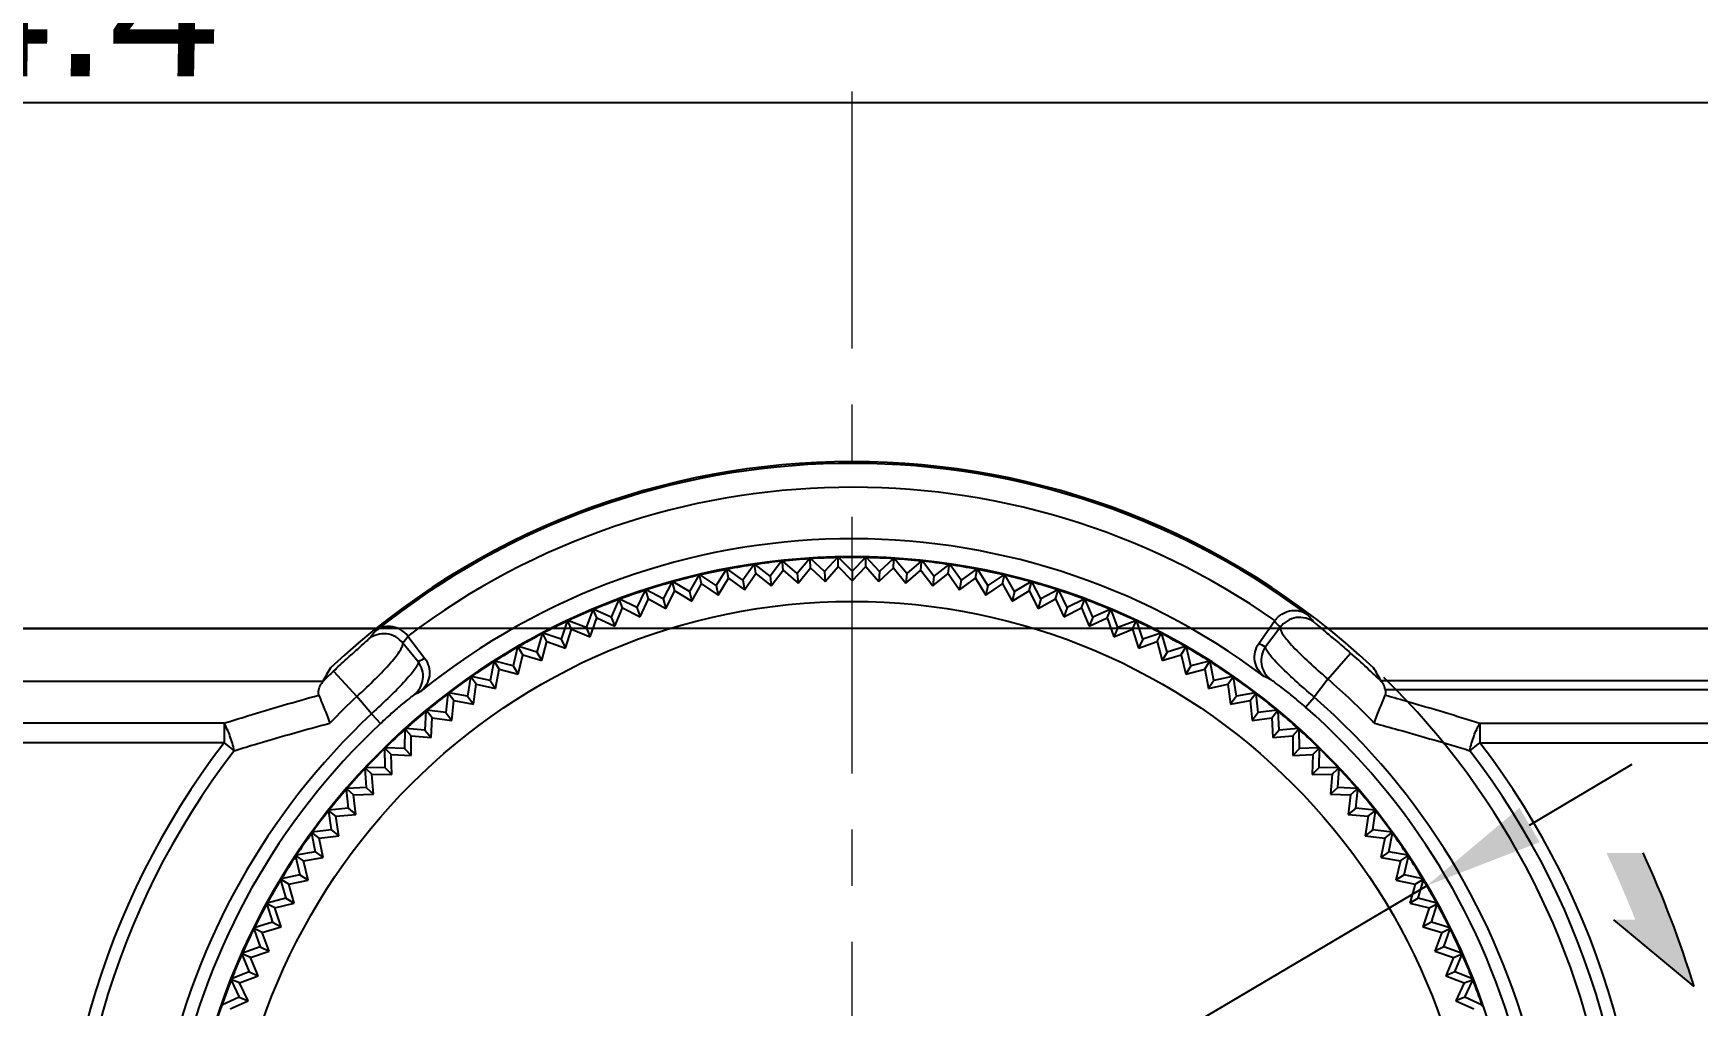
# Model space of a CAD drawing. Header units: millimetres. Extents: x 509 to 2449, y -194 to 649.
# Drawn here: x 2146.5 to 2181.37, y 607.21 to 627.56 of the extents above; entities that cross this region are included whole.
import ezdxf

# ---------------------------------------------------------------- set-up
doc = ezdxf.new("R2010")
doc.units = ezdxf.units.MM
doc.header["$PDMODE"] = 3
doc.header["$PDSIZE"] = 0.7
doc.linetypes.add('CENTER', pattern=[17.8, 10.75, -2.35, 2.35, -2.35])
doc.layers.get('0').update_dxf_attribs({"linetype": 'CONTINUOUS'})
doc.layers.get('Defpoints').update_dxf_attribs({"linetype": 'CONTINUOUS'})
doc.layers.add('3', color=112, linetype='CENTER', lineweight=15)
doc.layers.add('Dim', color=1, linetype='CONTINUOUS')
doc.layers.add('SU', color=7, linetype='CONTINUOUS')
doc.styles.add('OMI-1', font='arial.ttf', dxfattribs={"oblique": 1, "height": 3})
doc.dimstyles.new('1', dxfattribs={"dimtxt": 5, "dimasz": 2.5, "dimexe": 0.8, "dimexo": 0.3, "dimgap": 0.5, "dimtad": 1, "dimtoh": 1, "dimdec": 1, "dimzin": 0, "dimdsep": 46, "dimtxsty": 'OMI-1', "dimcen": 0, "dimclrd": 256, "dimclre": 256, "dimclrt": 256, "dimadec": 0, "dimazin": 0, "dimtfac": 0.8, "dimtdec": 1, "dimtix": 1, "dimtmove": 0, "dimatfit": 3, "dimfxl": 1, "dimtolj": 1, "dimtzin": 0, "dimarcsym": 0})

# ---------------------------------------------------------------- blocks, each defined once
blk = doc.blocks.new('*D4084')
at = {"layer": 'Defpoints', "color": 0}
for p in [(2179.361, 605.584), (2163.65, 602.604)]:
    blk.add_point(p, dxfattribs=at)
at = {"layer": 'Dim', "lineweight": -2}
for p, q in [((2181.817, 606.05), (2184.273, 606.516)), ((2195.809, 606.516), (2184.273, 606.516)), ((2163.65, 602.604), (2179.361, 605.584))]:
    blk.add_line(p, q, dxfattribs=at)
blk.add_arc((2163.65, 602.604), 15.991, 7.8728, 45.8284, dxfattribs=at)
at = {"layer": 'Dim'}
blk.add_solid([(2181.739, 606.459), (2181.894, 605.641), (2179.361, 605.584)], dxfattribs=at)
at = {"layer": 'Dim', "insert": (2190.291, 608.548), "char_height": 3, "attachment_point": 5, "style": 'OMI-1'}
blk.add_mtext('\\A1;R16.0', dxfattribs=at)
blk = doc.blocks.new('*D4085')
at = {"layer": 'Defpoints', "color": 0}
for p in [(2175.692, 609.717), (2151.607, 595.492)]:
    blk.add_point(p, dxfattribs=at)
at = {"layer": 'Dim', "lineweight": -2}
for p, q in [((2177.845, 610.988), (2179.997, 612.26)), ((2175.692, 609.717), (2151.607, 595.492)), ((2149.454, 594.22), (2139.583, 588.39)), ((2124.053, 588.39), (2139.583, 588.39))]:
    blk.add_line(p, q, dxfattribs=at)
blk.add_arc((2163.65, 602.604), 13.986, 125.9748, 213.8448, dxfattribs=at)
at = {"layer": 'Dim'}
for points in [[(2177.633, 611.347), (2178.056, 610.629), (2175.692, 609.717)], [(2149.666, 593.862), (2149.243, 594.579), (2151.607, 595.492)]]:
    blk.add_solid(points, dxfattribs=at)
at = {"layer": 'Dim', "insert": (2129.689, 590.506), "char_height": 3, "attachment_point": 5, "style": 'OMI-1'}
blk.add_mtext('\\A1;∅28.0', dxfattribs=at)
blk = doc.blocks.new('*D4100')
at = {"layer": 'Defpoints', "color": 0}
for p in [(2242.35, 626.112), (2047.95, 613.119), (2242.35, 613.119)]:
    blk.add_point(p, dxfattribs=at)
at = {"layer": 'Dim', "lineweight": -2}
for p, q in [((2047.95, 613.419), (2047.95, 626.912)), ((2242.35, 613.419), (2242.35, 626.912)), ((2050.45, 626.112), (2239.85, 626.112))]:
    blk.add_line(p, q, dxfattribs=at)
at = {"layer": 'Dim'}
for points in [[(2050.45, 626.529), (2050.45, 625.696), (2047.95, 626.112)], [(2239.85, 625.696), (2239.85, 626.529), (2242.35, 626.112)]]:
    blk.add_solid(points, dxfattribs=at)
at = {"layer": 'Dim', "insert": (2145.15, 628.144), "char_height": 3, "attachment_point": 5, "style": 'OMI-1'}
blk.add_mtext('\\A1;194.4', dxfattribs=at)

msp = doc.modelspace()

# ---------------------------------------------------------------- hatches: boundary and pattern name
h = msp.add_hatch(color=0)
h.dxf.hatch_style = 1
h.paths.add_polyline_path([(2180.226, 610.404), (2179.454, 610.404, -0.016662), (2180.06, 609.004), (2179.608, 609.004), (2181.294, 607.604, 0.031781), (2180.226, 610.404)], is_closed=False)

# ---------------------------------------------------------------- linework, layer by layer
at = {"color": 7, "linetype": 'Continuous'}
for p, q in [((2162.174, 616.512), (2161.932, 616.196)), ((2162.174, 616.512), (2162.191, 616.483)), ((2162.191, 616.483), (2162.201, 616.515)), ((2162.503, 616.256), (2162.201, 616.515)), ((2162.758, 616.562), (2162.503, 616.256)), ((2162.758, 616.562), (2162.773, 616.532)), ((2162.773, 616.532), (2162.785, 616.564)), ((2162.783, 616.374), (2162.773, 616.532)), ((2163.076, 616.292), (2162.785, 616.564)), ((2163.343, 616.587), (2163.076, 616.292)), ((2163.343, 616.587), (2163.357, 616.557)), ((2163.357, 616.557), (2163.37, 616.588)), ((2163.361, 616.399), (2163.357, 616.557)), ((2163.65, 616.304), (2163.37, 616.588)), ((2163.929, 616.588), (2163.65, 616.304)), ((2163.942, 616.557), (2163.929, 616.588)), ((2163.938, 616.399), (2163.942, 616.557)), ((2163.942, 616.557), (2163.956, 616.587)), ((2164.223, 616.292), (2163.956, 616.587)), ((2164.515, 616.564), (2164.223, 616.292)), ((2164.515, 616.564), (2164.526, 616.532)), ((2164.516, 616.374), (2164.526, 616.532)), ((2164.526, 616.532), (2164.541, 616.562)), ((2164.796, 616.256), (2164.541, 616.562)), ((2165.098, 616.515), (2164.796, 616.256)), ((2165.098, 616.515), (2165.108, 616.483)), ((2165.108, 616.483), (2165.125, 616.512)), ((2165.367, 616.196), (2165.125, 616.512)), ((2160.443, 616.218), (2160.242, 615.874)), ((2160.443, 616.218), (2160.463, 616.191)), ((2160.463, 616.191), (2160.469, 616.224)), ((2160.499, 616.037), (2160.463, 616.191)), ((2160.801, 616.005), (2160.469, 616.224)), ((2161.016, 616.34), (2160.801, 616.005)), ((2160.844, 615.803), (2161.064, 616.157)), ((2161.016, 616.34), (2161.035, 616.312)), ((2161.035, 616.312), (2161.042, 616.345)), ((2161.064, 616.157), (2161.035, 616.312)), ((2161.365, 616.112), (2161.042, 616.345)), ((2161.064, 616.157), (2161.399, 615.909)), ((2161.593, 616.438), (2161.365, 616.112)), ((2161.399, 615.909), (2161.634, 616.254)), ((2161.593, 616.438), (2161.611, 616.41)), ((2161.611, 616.41), (2161.619, 616.442)), ((2161.634, 616.254), (2161.611, 616.41)), ((2161.932, 616.196), (2161.619, 616.442)), ((2161.634, 616.254), (2161.958, 615.992)), ((2161.932, 616.196), (2161.958, 615.992)), ((2161.958, 615.992), (2162.207, 616.326)), ((2162.207, 616.326), (2162.191, 616.483)), ((2162.207, 616.326), (2162.52, 616.051)), ((2162.503, 616.256), (2162.52, 616.051)), ((2162.52, 616.051), (2162.783, 616.374)), ((2162.783, 616.374), (2163.084, 616.086)), ((2163.076, 616.292), (2163.084, 616.086)), ((2163.084, 616.086), (2163.361, 616.399)), ((2163.361, 616.399), (2163.65, 616.098)), ((2163.65, 616.098), (2163.938, 616.399)), ((2163.65, 616.304), (2163.65, 616.098)), ((2163.938, 616.399), (2164.215, 616.086)), ((2164.215, 616.086), (2164.516, 616.374)), ((2164.223, 616.292), (2164.215, 616.086)), ((2164.516, 616.374), (2164.779, 616.051)), ((2164.779, 616.051), (2165.092, 616.326)), ((2164.796, 616.256), (2164.779, 616.051)), ((2165.092, 616.326), (2165.108, 616.483)), ((2165.092, 616.326), (2165.341, 615.992)), ((2165.341, 615.992), (2165.665, 616.254)), ((2165.367, 616.196), (2165.341, 615.992)), ((2165.68, 616.442), (2165.367, 616.196)), ((2165.665, 616.254), (2165.688, 616.41)), ((2165.665, 616.254), (2165.9, 615.909)), ((2165.68, 616.442), (2165.688, 616.41)), ((2165.688, 616.41), (2165.706, 616.438)), ((2165.934, 616.112), (2165.706, 616.438)), ((2165.9, 615.909), (2166.235, 616.157)), ((2166.257, 616.345), (2165.934, 616.112)), ((2166.235, 616.157), (2166.264, 616.312)), ((2166.235, 616.157), (2166.455, 615.803)), ((2166.257, 616.345), (2166.264, 616.312)), ((2166.264, 616.312), (2166.283, 616.34)), ((2166.498, 616.005), (2166.283, 616.34)), ((2166.83, 616.224), (2166.498, 616.005)), ((2166.8, 616.037), (2166.836, 616.191)), ((2166.83, 616.224), (2166.836, 616.191)), ((2166.836, 616.191), (2166.856, 616.218)), ((2167.057, 615.874), (2166.856, 616.218)), ((2159.315, 615.902), (2159.144, 615.542)), ((2159.315, 615.902), (2159.337, 615.877)), ((2159.337, 615.877), (2159.34, 615.91)), ((2159.386, 615.726), (2159.337, 615.877)), ((2159.69, 615.72), (2159.34, 615.91)), ((2159.876, 616.072), (2159.69, 615.72)), ((2159.749, 615.522), (2159.939, 615.893)), ((2159.876, 616.072), (2159.897, 616.046)), ((2159.897, 616.046), (2159.901, 616.079)), ((2159.939, 615.893), (2159.897, 616.046)), ((2160.242, 615.874), (2159.901, 616.079)), ((2159.939, 615.893), (2160.294, 615.674)), ((2160.242, 615.874), (2160.294, 615.674)), ((2160.294, 615.674), (2160.499, 616.037)), ((2160.499, 616.037), (2160.844, 615.803)), ((2160.801, 616.005), (2160.844, 615.803)), ((2161.365, 616.112), (2161.399, 615.909)), ((2165.934, 616.112), (2165.9, 615.909)), ((2166.455, 615.803), (2166.8, 616.037)), ((2166.498, 616.005), (2166.455, 615.803)), ((2166.8, 616.037), (2167.005, 615.674)), ((2167.005, 615.674), (2167.36, 615.893)), ((2167.057, 615.874), (2167.005, 615.674)), ((2167.398, 616.079), (2167.057, 615.874)), ((2167.36, 615.893), (2167.402, 616.046)), ((2167.36, 615.893), (2167.55, 615.522)), ((2167.398, 616.079), (2167.402, 616.046)), ((2167.402, 616.046), (2167.423, 616.072)), ((2167.609, 615.72), (2167.423, 616.072)), ((2167.959, 615.91), (2167.609, 615.72)), ((2167.913, 615.726), (2167.962, 615.877)), ((2167.959, 615.91), (2167.962, 615.877)), ((2167.962, 615.877), (2167.984, 615.902)), ((2168.155, 615.542), (2167.984, 615.902)), ((2158.218, 615.492), (2158.077, 615.12)), ((2158.218, 615.492), (2158.242, 615.469)), ((2158.242, 615.469), (2158.242, 615.503)), ((2158.606, 615.342), (2158.242, 615.503)), ((2158.303, 615.324), (2158.242, 615.469)), ((2158.762, 615.709), (2158.606, 615.342)), ((2158.682, 615.15), (2158.84, 615.536)), ((2158.762, 615.709), (2158.785, 615.684)), ((2158.785, 615.684), (2158.787, 615.718)), ((2158.84, 615.536), (2158.785, 615.684)), ((2159.144, 615.542), (2158.787, 615.718)), ((2158.84, 615.536), (2159.212, 615.347)), ((2159.144, 615.542), (2159.212, 615.347)), ((2159.212, 615.347), (2159.386, 615.726)), ((2159.386, 615.726), (2159.749, 615.522)), ((2159.69, 615.72), (2159.749, 615.522)), ((2167.55, 615.522), (2167.913, 615.726)), ((2167.609, 615.72), (2167.55, 615.522)), ((2167.913, 615.726), (2168.087, 615.347)), ((2168.155, 615.542), (2168.087, 615.347)), ((2168.087, 615.347), (2168.459, 615.536)), ((2168.512, 615.718), (2168.155, 615.542)), ((2168.459, 615.536), (2168.514, 615.684)), ((2168.459, 615.536), (2168.617, 615.15)), ((2168.512, 615.718), (2168.514, 615.684)), ((2168.514, 615.684), (2168.537, 615.709)), ((2168.693, 615.342), (2168.537, 615.709)), ((2169.057, 615.503), (2168.693, 615.342)), ((2168.996, 615.324), (2169.057, 615.469)), ((2169.057, 615.503), (2169.057, 615.469)), ((2169.057, 615.469), (2169.082, 615.492)), ((2169.222, 615.12), (2169.082, 615.492)), ((2157.683, 615.254), (2157.558, 614.876)), ((2157.683, 615.254), (2157.708, 615.231)), ((2157.708, 615.231), (2157.707, 615.265)), ((2158.077, 615.12), (2157.707, 615.265)), ((2157.775, 615.089), (2157.708, 615.231)), ((2158.077, 615.12), (2158.161, 614.931)), ((2158.161, 614.931), (2158.303, 615.324)), ((2158.303, 615.324), (2158.682, 615.15)), ((2158.606, 615.342), (2158.682, 615.15)), ((2168.693, 615.342), (2168.617, 615.15)), ((2168.617, 615.15), (2168.996, 615.324)), ((2168.996, 615.324), (2169.138, 614.931)), ((2169.222, 615.12), (2169.138, 614.931)), ((2169.593, 615.265), (2169.222, 615.12)), ((2169.524, 615.089), (2169.591, 615.231)), ((2169.593, 615.265), (2169.591, 615.231)), ((2169.591, 615.231), (2169.616, 615.254)), ((2169.741, 614.876), (2169.616, 615.254)), ((2172.173, 614.785), (2172.511, 615.268)), ((2172.62, 615.122), (2172.311, 614.718)), ((2058.15, 615.104), (2153.678, 615.104)), ((2154.563, 614.403), (2154.24, 614.795)), ((2154.344, 614.945), (2154.699, 614.475)), ((2157.158, 614.993), (2157.049, 614.61)), ((2157.149, 614.429), (2157.257, 614.832)), ((2157.158, 614.993), (2157.184, 614.972)), ((2157.184, 614.972), (2157.182, 615.005)), ((2157.558, 614.876), (2157.182, 615.005)), ((2157.257, 614.832), (2157.184, 614.972)), ((2157.257, 614.832), (2157.65, 614.691)), ((2157.558, 614.876), (2157.65, 614.691)), ((2157.65, 614.691), (2157.775, 615.089)), ((2157.775, 615.089), (2158.161, 614.931)), ((2169.138, 614.931), (2169.524, 615.089)), ((2169.524, 615.089), (2169.649, 614.691)), ((2169.741, 614.876), (2169.649, 614.691)), ((2169.649, 614.691), (2170.042, 614.832)), ((2170.117, 615.005), (2169.741, 614.876)), ((2170.042, 614.832), (2170.115, 614.972)), ((2170.042, 614.832), (2170.15, 614.429)), ((2170.117, 615.005), (2170.115, 614.972)), ((2170.115, 614.972), (2170.141, 614.993)), ((2170.25, 614.61), (2170.141, 614.993)), ((2173.619, 615.104), (2232.15, 615.104)), ((2156.172, 614.387), (2156.167, 614.42)), ((2156.553, 614.323), (2156.167, 614.42)), ((2156.645, 614.71), (2156.553, 614.323)), ((2156.645, 614.71), (2156.672, 614.69)), ((2156.659, 614.146), (2156.751, 614.553)), ((2156.672, 614.69), (2156.668, 614.723)), ((2157.049, 614.61), (2156.668, 614.723)), ((2156.751, 614.553), (2156.672, 614.69)), ((2156.751, 614.553), (2157.149, 614.429)), ((2157.049, 614.61), (2157.149, 614.429)), ((2170.25, 614.61), (2170.15, 614.429)), ((2170.15, 614.429), (2170.548, 614.553)), ((2170.631, 614.723), (2170.25, 614.61)), ((2170.548, 614.553), (2170.627, 614.69)), ((2170.548, 614.553), (2170.64, 614.146)), ((2170.631, 614.723), (2170.627, 614.69)), ((2170.627, 614.69), (2170.654, 614.71)), ((2170.746, 614.323), (2170.654, 614.71)), ((2171.132, 614.42), (2170.746, 614.323)), ((2171.132, 614.42), (2171.127, 614.387)), ((2173.621, 614.043), (2174.095, 614.587)), ((2152.784, 614.208), (2153.278, 613.681)), ((2155.657, 614.081), (2155.597, 613.688)), ((2155.657, 614.081), (2155.685, 614.064)), ((2155.685, 614.064), (2155.678, 614.096)), ((2156.068, 614.015), (2155.678, 614.096)), ((2155.775, 613.934), (2155.685, 614.064)), ((2156.144, 614.406), (2156.068, 614.015)), ((2156.144, 614.406), (2156.172, 614.387)), ((2156.257, 614.254), (2156.172, 614.387)), ((2156.182, 613.843), (2156.257, 614.254)), ((2156.257, 614.254), (2156.659, 614.146)), ((2156.553, 614.323), (2156.659, 614.146)), ((2170.746, 614.323), (2170.64, 614.146)), ((2170.64, 614.146), (2171.043, 614.254)), ((2171.043, 614.254), (2171.127, 614.387)), ((2171.043, 614.254), (2171.117, 613.843)), ((2171.127, 614.387), (2171.155, 614.406)), ((2171.231, 614.015), (2171.155, 614.406)), ((2171.621, 614.096), (2171.231, 614.015)), ((2171.524, 613.934), (2171.614, 614.064)), ((2171.621, 614.096), (2171.614, 614.064)), ((2171.614, 614.064), (2171.642, 614.081)), ((2171.702, 613.688), (2171.642, 614.081)), ((2152.569, 613.993), (2060.26, 613.993)), ((2155.183, 613.737), (2155.14, 613.341)), ((2155.183, 613.737), (2155.212, 613.72)), ((2155.212, 613.72), (2155.204, 613.753)), ((2155.597, 613.688), (2155.204, 613.753)), ((2155.308, 613.594), (2155.212, 613.72)), ((2155.718, 613.521), (2155.775, 613.934)), ((2155.775, 613.934), (2156.182, 613.843)), ((2156.068, 614.015), (2156.182, 613.843)), ((2171.231, 614.015), (2171.117, 613.843)), ((2171.117, 613.843), (2171.524, 613.934)), ((2171.524, 613.934), (2171.581, 613.521)), ((2172.095, 613.753), (2171.702, 613.688)), ((2171.991, 613.594), (2172.087, 613.72)), ((2172.095, 613.753), (2172.087, 613.72)), ((2172.087, 613.72), (2172.116, 613.737)), ((2172.159, 613.341), (2172.116, 613.737)), ((2173.621, 614.043), (2173.331, 613.667)), ((2211.655, 614.005), (2174.731, 614.005)), ((2211.655, 613.819), (2174.822, 613.819)), ((2153.581, 613.316), (2153.278, 613.681)), ((2154.724, 613.372), (2154.698, 612.975)), ((2154.724, 613.372), (2154.754, 613.357)), ((2154.754, 613.357), (2154.745, 613.389)), ((2155.14, 613.341), (2154.745, 613.389)), ((2155.268, 613.179), (2155.308, 613.594)), ((2155.308, 613.594), (2155.718, 613.521)), ((2155.597, 613.688), (2155.718, 613.521)), ((2171.702, 613.688), (2171.581, 613.521)), ((2171.581, 613.521), (2171.991, 613.594)), ((2171.991, 613.594), (2172.031, 613.179)), ((2172.554, 613.389), (2172.159, 613.341)), ((2172.554, 613.389), (2172.545, 613.357)), ((2172.545, 613.357), (2172.575, 613.372)), ((2172.601, 612.975), (2172.575, 613.372)), ((2173.148, 613.458), (2173.331, 613.667)), ((2150.494, 613.119), (2116.65, 613.119)), ((2150.494, 613.119), (2150.494, 612.706)), ((2153.581, 613.316), (2153.771, 613.113)), ((2154.855, 613.235), (2154.754, 613.357)), ((2154.832, 612.819), (2154.855, 613.235)), ((2154.855, 613.235), (2155.268, 613.179)), ((2155.14, 613.341), (2155.268, 613.179)), ((2172.159, 613.341), (2172.031, 613.179)), ((2172.031, 613.179), (2172.444, 613.235)), ((2172.444, 613.235), (2172.545, 613.357)), ((2172.444, 613.235), (2172.467, 612.819)), ((2176.805, 613.119), (2176.805, 612.706)), ((2176.805, 613.119), (2211.801, 613.119)), ((2150.494, 612.706), (2116.65, 612.706)), ((2150.494, 612.706), (2150.706, 612.544)), ((2154.281, 612.989), (2154.271, 612.591)), ((2154.281, 612.989), (2154.312, 612.975)), ((2154.312, 612.975), (2154.301, 613.007)), ((2154.698, 612.975), (2154.301, 613.007)), ((2154.417, 612.858), (2154.312, 612.975)), ((2154.412, 612.441), (2154.417, 612.858)), ((2154.417, 612.858), (2154.832, 612.819)), ((2154.698, 612.975), (2154.832, 612.819)), ((2172.601, 612.975), (2172.467, 612.819)), ((2172.467, 612.819), (2172.882, 612.858)), ((2172.998, 613.007), (2172.601, 612.975)), ((2172.882, 612.858), (2172.987, 612.975)), ((2172.882, 612.858), (2172.887, 612.441)), ((2172.998, 613.007), (2172.987, 612.975)), ((2172.987, 612.975), (2173.018, 612.989)), ((2173.028, 612.591), (2173.018, 612.989)), ((2176.593, 612.544), (2176.805, 612.706)), ((2176.805, 612.706), (2211.801, 612.706)), ((2153.855, 612.588), (2153.861, 612.19)), ((2153.855, 612.588), (2153.886, 612.575)), ((2153.886, 612.575), (2153.873, 612.606)), ((2154.271, 612.591), (2153.873, 612.606)), ((2153.996, 612.462), (2153.886, 612.575)), ((2154.009, 612.045), (2153.996, 612.462)), ((2153.996, 612.462), (2154.412, 612.441)), ((2154.271, 612.591), (2154.412, 612.441)), ((2173.028, 612.591), (2172.887, 612.441)), ((2172.887, 612.441), (2173.303, 612.462)), ((2173.426, 612.606), (2173.028, 612.591)), ((2173.303, 612.462), (2173.29, 612.045)), ((2173.303, 612.462), (2173.414, 612.575)), ((2173.426, 612.606), (2173.414, 612.575)), ((2173.414, 612.575), (2173.444, 612.588)), ((2173.438, 612.19), (2173.444, 612.588)), ((2153.445, 612.169), (2153.468, 611.771)), ((2153.445, 612.169), (2153.477, 612.157)), ((2153.861, 612.19), (2153.463, 612.188)), ((2153.477, 612.157), (2153.463, 612.188)), ((2153.592, 612.049), (2153.477, 612.157)), ((2153.622, 611.633), (2153.592, 612.049)), ((2153.592, 612.049), (2154.009, 612.045)), ((2153.861, 612.19), (2154.009, 612.045)), ((2173.438, 612.19), (2173.29, 612.045)), ((2173.29, 612.045), (2173.707, 612.049)), ((2173.836, 612.188), (2173.438, 612.19)), ((2173.707, 612.049), (2173.677, 611.633)), ((2173.707, 612.049), (2173.823, 612.157)), ((2173.836, 612.188), (2173.823, 612.157)), ((2173.823, 612.157), (2173.854, 612.169)), ((2173.831, 611.771), (2173.854, 612.169)), ((2153.054, 611.733), (2153.093, 611.337)), ((2153.054, 611.733), (2153.085, 611.723)), ((2153.468, 611.771), (2153.071, 611.753)), ((2153.085, 611.723), (2153.071, 611.753)), ((2153.205, 611.62), (2153.085, 611.723)), ((2153.205, 611.62), (2153.622, 611.633)), ((2153.252, 611.205), (2153.205, 611.62)), ((2153.468, 611.771), (2153.622, 611.633)), ((2173.831, 611.771), (2173.677, 611.633)), ((2173.677, 611.633), (2174.094, 611.62)), ((2174.228, 611.753), (2173.831, 611.771)), ((2174.094, 611.62), (2174.047, 611.205)), ((2174.094, 611.62), (2174.214, 611.723)), ((2174.206, 611.337), (2174.246, 611.733)), ((2174.228, 611.753), (2174.214, 611.723)), ((2174.214, 611.723), (2174.246, 611.733)), ((2152.681, 611.281), (2152.737, 610.887)), ((2152.681, 611.281), (2152.713, 611.273)), ((2153.093, 611.337), (2152.697, 611.302)), ((2152.713, 611.273), (2152.697, 611.302)), ((2152.837, 611.175), (2152.713, 611.273)), ((2153.093, 611.337), (2153.252, 611.205)), ((2174.206, 611.337), (2174.047, 611.205)), ((2174.602, 611.302), (2174.206, 611.337)), ((2174.462, 611.175), (2174.586, 611.273)), ((2174.562, 610.887), (2174.618, 611.281)), ((2174.602, 611.302), (2174.586, 611.273)), ((2174.586, 611.273), (2174.618, 611.281)), ((2152.837, 611.175), (2153.252, 611.205)), ((2152.901, 610.763), (2152.837, 611.175)), ((2174.047, 611.205), (2174.462, 611.175)), ((2174.462, 611.175), (2174.398, 610.763)), ((2152.327, 610.814), (2152.4, 610.423)), ((2152.327, 610.814), (2152.359, 610.807)), ((2152.737, 610.887), (2152.342, 610.836)), ((2152.359, 610.807), (2152.342, 610.836)), ((2152.487, 610.714), (2152.359, 610.807)), ((2152.487, 610.714), (2152.901, 610.763)), ((2152.569, 610.305), (2152.487, 610.714)), ((2152.737, 610.887), (2152.901, 610.763)), ((2174.562, 610.887), (2174.398, 610.763)), ((2174.398, 610.763), (2174.812, 610.714)), ((2174.957, 610.836), (2174.562, 610.887)), ((2174.812, 610.714), (2174.73, 610.305)), ((2174.812, 610.714), (2174.94, 610.807)), ((2174.899, 610.423), (2174.972, 610.814)), ((2174.957, 610.836), (2174.94, 610.807)), ((2174.94, 610.807), (2174.972, 610.814)), ((2151.993, 610.333), (2152.082, 609.945)), ((2151.993, 610.333), (2152.026, 610.327)), ((2152.4, 610.423), (2152.008, 610.355)), ((2152.026, 610.327), (2152.008, 610.355)), ((2152.157, 610.24), (2152.026, 610.327)), ((2152.157, 610.24), (2152.569, 610.305)), ((2152.256, 609.835), (2152.157, 610.24)), ((2152.4, 610.423), (2152.569, 610.305)), ((2174.899, 610.423), (2174.73, 610.305)), ((2174.73, 610.305), (2175.142, 610.24)), ((2175.291, 610.355), (2174.899, 610.423)), ((2175.142, 610.24), (2175.043, 609.835)), ((2175.142, 610.24), (2175.273, 610.327)), ((2175.217, 609.945), (2175.306, 610.333)), ((2175.291, 610.355), (2175.273, 610.327)), ((2175.273, 610.327), (2175.306, 610.333)), ((2152.082, 609.945), (2151.693, 609.861)), ((2152.082, 609.945), (2152.256, 609.835)), ((2175.217, 609.945), (2175.043, 609.835)), ((2175.606, 609.861), (2175.217, 609.945)), ((2151.68, 609.838), (2151.785, 609.454)), ((2151.68, 609.838), (2151.713, 609.834)), ((2151.713, 609.834), (2151.693, 609.861)), ((2151.848, 609.752), (2151.713, 609.834)), ((2151.848, 609.752), (2152.256, 609.835)), ((2151.964, 609.351), (2151.848, 609.752)), ((2175.043, 609.835), (2175.451, 609.752)), ((2175.451, 609.752), (2175.335, 609.351)), ((2175.451, 609.752), (2175.586, 609.834)), ((2175.514, 609.454), (2175.62, 609.838)), ((2175.606, 609.861), (2175.586, 609.834)), ((2175.586, 609.834), (2175.62, 609.838)), ((2151.387, 609.331), (2151.509, 608.951)), ((2151.387, 609.331), (2151.42, 609.327)), ((2151.785, 609.454), (2151.4, 609.354)), ((2151.42, 609.327), (2151.4, 609.354)), ((2151.559, 609.251), (2151.42, 609.327)), ((2151.559, 609.251), (2151.964, 609.351)), ((2151.691, 608.856), (2151.559, 609.251)), ((2151.785, 609.454), (2151.964, 609.351)), ((2175.514, 609.454), (2175.335, 609.351)), ((2175.335, 609.351), (2175.74, 609.251)), ((2175.899, 609.354), (2175.514, 609.454)), ((2175.74, 609.251), (2175.608, 608.856)), ((2175.74, 609.251), (2175.879, 609.327)), ((2175.791, 608.951), (2175.912, 609.331)), ((2175.899, 609.354), (2175.879, 609.327)), ((2175.879, 609.327), (2175.912, 609.331)), ((2151.509, 608.951), (2151.128, 608.835)), ((2151.15, 608.809), (2151.128, 608.835)), ((2151.291, 608.739), (2151.691, 608.856)), ((2151.509, 608.951), (2151.691, 608.856)), ((2175.791, 608.951), (2175.608, 608.856)), ((2175.608, 608.856), (2176.008, 608.739)), ((2176.171, 608.835), (2175.791, 608.951)), ((2176.171, 608.835), (2176.149, 608.809)), ((2151.116, 608.811), (2151.253, 608.437)), ((2151.116, 608.811), (2151.15, 608.809)), ((2151.291, 608.739), (2151.15, 608.809)), ((2151.44, 608.35), (2151.291, 608.739)), ((2176.008, 608.739), (2175.859, 608.35)), ((2176.008, 608.739), (2176.149, 608.809)), ((2176.046, 608.437), (2176.183, 608.811)), ((2176.149, 608.809), (2176.183, 608.811)), ((2150.867, 608.281), (2151.02, 607.913)), ((2150.867, 608.281), (2150.901, 608.28)), ((2151.253, 608.437), (2150.878, 608.305)), ((2150.901, 608.28), (2150.878, 608.305)), ((2151.045, 608.216), (2150.901, 608.28)), ((2151.045, 608.216), (2151.44, 608.35)), ((2151.21, 607.833), (2151.045, 608.216)), ((2151.253, 608.437), (2151.44, 608.35)), ((2176.046, 608.437), (2175.859, 608.35)), ((2175.859, 608.35), (2176.254, 608.216)), ((2176.421, 608.305), (2176.046, 608.437)), ((2176.254, 608.216), (2176.089, 607.833)), ((2176.254, 608.216), (2176.398, 608.28)), ((2176.279, 607.913), (2176.432, 608.281)), ((2176.421, 608.305), (2176.398, 608.28)), ((2176.398, 608.28), (2176.432, 608.281)), ((2151.02, 607.913), (2150.651, 607.765)), ((2150.821, 607.683), (2151.21, 607.833)), ((2151.02, 607.913), (2151.21, 607.833)), ((2176.279, 607.913), (2176.089, 607.833)), ((2176.089, 607.833), (2176.478, 607.683)), ((2176.649, 607.765), (2176.279, 607.913)), ((2150.641, 607.741), (2150.674, 607.742)), ((2150.641, 607.741), (2150.809, 607.38)), ((2150.674, 607.742), (2150.651, 607.765)), ((2150.821, 607.683), (2150.674, 607.742)), ((2151.002, 607.308), (2150.821, 607.683)), ((2176.478, 607.683), (2176.297, 607.308)), ((2176.478, 607.683), (2176.625, 607.742)), ((2176.49, 607.38), (2176.658, 607.741)), ((2176.649, 607.765), (2176.625, 607.742)), ((2176.625, 607.742), (2176.658, 607.741)), ((2150.809, 607.38), (2150.446, 607.216)), ((2150.47, 607.194), (2150.446, 607.216)), ((2150.62, 607.142), (2151.002, 607.308)), ((2150.809, 607.38), (2151.002, 607.308)), ((2176.49, 607.38), (2176.297, 607.308)), ((2176.297, 607.308), (2176.679, 607.142)), ((2176.853, 607.216), (2176.49, 607.38)), ((2176.853, 607.216), (2176.829, 607.194))]:
    msp.add_line(p, q, dxfattribs=at)
at = {"color": 0}
msp.add_line((2181.294, 607.604), (2179.608, 609.004), dxfattribs=at)
at = {"color": 7, "linetype": 'Continuous'}
msp.add_circle((2163.65, 602.604), 13.065, dxfattribs=at)
for centre, radius, start, end in [((2163.65, 602.604), 15.991, 46.9033, 133.0967), ((2163.65, 602.604), 15.956, 53.3193, 128.7166), ((2163.65, 602.604), 15.456, 55.0179, 127.0179), ((2163.65, 602.604), 14.376, 53.0874, 128.9485), ((2163.65, 602.604), 14, 0.0556, 179.9444), ((2163.65, 602.604), 13.986, 96.0542, 98.3458), ((2163.65, 602.604), 13.986, 93.6542, 95.9458), ((2163.65, 602.604), 13.986, 91.2542, 93.5458), ((2163.65, 602.604), 13.986, 88.8542, 91.1458), ((2163.65, 602.604), 13.986, 86.4542, 88.7458), ((2163.65, 602.604), 13.986, 84.0542, 86.3458), ((2163.65, 602.604), 13.986, 81.6542, 83.9458), ((2163.65, 602.604), 13.986, 103.2542, 105.5458), ((2163.65, 602.604), 13.986, 100.8542, 103.1458), ((2163.65, 602.604), 13.986, 98.4542, 100.7458), ((2163.65, 602.604), 13.986, 79.2542, 81.5458), ((2163.65, 602.604), 13.986, 76.8542, 79.1458), ((2163.65, 602.604), 13.986, 74.4542, 76.7458), ((2163.65, 602.604), 13.986, 108.0542, 110.3458), ((2163.65, 602.604), 13.986, 105.6542, 107.9458), ((2163.65, 602.604), 13.986, 72.0542, 74.3458), ((2163.65, 602.604), 13.986, 69.6542, 71.9458), ((2163.65, 602.604), 13.986, 112.8542, 115.1458), ((2163.65, 602.604), 13.986, 110.4542, 112.7458), ((2163.65, 602.604), 13.986, 67.2542, 69.5458), ((2163.65, 602.604), 13.986, 64.8542, 67.1458), ((2163.65, 602.604), 13.986, 115.2542, 117.5458), ((2163.65, 602.604), 13.986, 62.4542, 64.7458), ((2160.255, 604.242), 16.47, 41.343, 41.9632), ((2160.651, 603.94), 16.981, 41.6857, 42.4485), ((2166.599, 604.045), 16.981, 139.5873, 140.3502), ((2166.984, 604.362), 16.47, 140.0727, 140.6929), ((2163.65, 602.604), 13.986, 117.6542, 119.9458), ((2163.65, 602.604), 13.986, 60.0542, 62.3458), ((2165.41, 600.639), 15.68, 63.8892, 64.4498), ((2161.96, 600.578), 15.68, 117.5861, 118.1467), ((2163.65, 602.604), 13.986, 120.0542, 122.3458), ((2163.65, 602.604), 13.986, 57.6542, 59.9458), ((2163.65, 602.604), 15.896, 45.661, 48.9191), ((2163.65, 602.604), 15.896, 133.1168, 134.2195), ((2163.65, 602.604), 13.986, 124.8542, 127.1458), ((2163.65, 602.604), 13.986, 122.4542, 124.7458), ((2163.65, 602.604), 13.986, 55.2542, 57.5458), ((2163.65, 602.604), 13.986, 52.8542, 55.1458), ((2165.831, 600.372), 15.168, 64.273, 64.8225), ((2161.549, 600.296), 15.168, 117.2134, 117.7629), ((2163.65, 602.604), 13.986, 127.2542, 129.5458), ((2163.65, 602.604), 13.986, 50.4542, 52.7458), ((2163.65, 602.604), 15.175, 43.8659, 48.9191), ((2163.65, 602.604), 14.701, 133.2285, 48.8074), ((2163.65, 602.604), 14.423, 133.2285, 48.8074), ((2163.65, 602.604), 15.175, 133.1168, 136.1341), ((2163.65, 602.604), 13.986, 129.6542, 131.9458), ((2163.65, 602.604), 13.986, 48.0542, 50.3458), ((2163.65, 602.604), 16.586, 142.4789, 37.521), ((2163.65, 602.604), 13.986, 132.0542, 134.3458), ((2163.65, 602.604), 13.986, 45.6542, 47.9458), ((2163.65, 602.604), 16.32, 142.4789, 37.521), ((2163.65, 602.604), 13.986, 134.4542, 136.7458), ((2163.65, 602.604), 13.986, 43.2542, 45.5458), ((2163.65, 602.604), 13.986, 136.8542, 139.1458), ((2163.65, 602.604), 13.986, 40.8542, 43.1458), ((2163.65, 602.604), 13.986, 139.2542, 141.5458), ((2163.65, 602.604), 13.986, 38.4542, 40.7458), ((2163.65, 602.604), 13.986, 141.6542, 143.9458), ((2163.65, 602.604), 13.986, 36.0542, 38.3458), ((2163.65, 602.604), 13.986, 144.0542, 146.3458), ((2163.65, 602.604), 13.986, 33.6542, 35.9458), ((2163.65, 602.604), 13.986, 146.4542, 148.7458), ((2163.65, 602.604), 13.986, 31.2542, 33.5458), ((2163.65, 602.604), 13.986, 148.8542, 151.1458), ((2163.65, 602.604), 13.986, 28.8542, 31.1458), ((2163.65, 602.604), 13.986, 151.2542, 153.5458), ((2163.65, 602.604), 13.986, 26.4542, 28.7458), ((2163.65, 602.604), 13.986, 153.6542, 155.9458), ((2163.65, 602.604), 13.986, 24.0542, 26.3458), ((2163.65, 602.604), 13.986, 156.0542, 158.3458), ((2163.65, 602.604), 13.986, 21.6542, 23.9458), ((2163.65, 602.604), 13.986, 158.4542, 160.7458), ((2163.65, 602.604), 13.986, 19.2542, 21.5458)]:
    msp.add_arc(centre, radius, start, end, dxfattribs=at)
at = {"color": 0}
msp.add_arc((2158.757, 600.604), 23.6, 17.2541, 24.5353, dxfattribs=at)
at = {"color": 7, "linetype": 'Continuous'}
for start_param, end_param in [(1.01836, 1.042703), (-1.041973, -1.01836)]:
    msp.add_ellipse((2163.65, 607.138), major_axis=(0, 13.612), ratio=0.942905, start_param=start_param, end_param=end_param, dxfattribs=at)
for points, knots in [([(2172.511, 615.268), (2172.554, 615.329), (2172.666, 615.422), (2172.903, 615.507), (2173.093, 615.464), (2173.181, 615.401)], [0, 0, 0, 0, 0.3006, 0.563701, 1, 1, 1, 1]), ([(2154.344, 614.945), (2154.299, 615.005), (2154.184, 615.094), (2153.944, 615.17), (2153.755, 615.12), (2153.669, 615.054)], [0, 0, 0, 0, 0.3006, 0.563701, 1, 1, 1, 1]), ([(2172.62, 615.122), (2172.618, 615.101), (2172.636, 615.045), (2172.689, 614.958), (2172.777, 614.845), (2172.951, 614.651), (2173.234, 614.378), (2173.484, 614.158), (2173.621, 614.043)], [0, 0, 0, 0, 0.04312, 0.111862, 0.207611, 0.329219, 0.637644, 1, 1, 1, 1]), ([(2173.333, 615.233), (2173.229, 615.312), (2172.944, 615.388), (2172.695, 615.229), (2172.62, 615.122)], [0, 0, 0, 0, 0.49934, 1, 1, 1, 1]), ([(2173.333, 615.233), (2173.354, 615.209), (2173.437, 615.145), (2173.595, 615.01), (2173.828, 614.818), (2174.001, 614.669), (2174.095, 614.587)], [0, 0, 0, 0, 0.096814, 0.311492, 0.625788, 1, 1, 1, 1]), ([(2152.784, 614.208), (2152.876, 614.293), (2153.044, 614.449), (2153.27, 614.649), (2153.423, 614.789), (2153.503, 614.856), (2153.524, 614.881)], [0, 0, 0, 0, 0.374163, 0.688488, 0.903165, 1, 1, 1, 1]), ([(2153.278, 613.681), (2153.411, 613.802), (2153.653, 614.03), (2153.926, 614.313), (2154.093, 614.513), (2154.177, 614.629), (2154.227, 614.718), (2154.243, 614.774), (2154.24, 614.795)], [0, 0, 0, 0, 0.362318, 0.670795, 0.7924, 0.888134, 0.956864, 1, 1, 1, 1]), ([(2154.24, 614.795), (2154.161, 614.899), (2153.907, 615.049), (2153.625, 614.964), (2153.524, 614.881)], [0, 0, 0, 0, 0.50066, 1, 1, 1, 1]), ([(2172.284, 614.099), (2172.184, 614.174), (2172.036, 614.411), (2172.101, 614.683), (2172.173, 614.785)], [0, 0, 0, 0, 0.500066, 1, 1, 1, 1]), ([(2154.699, 614.475), (2154.774, 614.375), (2154.848, 614.106), (2154.71, 613.863), (2154.612, 613.785)], [0, 0, 0, 0, 0.499975, 1, 1, 1, 1]), ([(2172.311, 614.718), (2172.24, 614.617), (2172.174, 614.348), (2172.317, 614.112), (2172.415, 614.036)], [0, 0, 0, 0, 0.500632, 1, 1, 1, 1]), ([(2173.331, 613.667), (2173.194, 613.783), (2172.943, 614.002), (2172.657, 614.271), (2172.479, 614.459), (2172.388, 614.566), (2172.333, 614.648), (2172.311, 614.699), (2172.311, 614.718)], [0, 0, 0, 0, 0.366048, 0.676084, 0.797505, 0.892435, 0.959635, 1, 1, 1, 1]), ([(2154.563, 614.403), (2154.564, 614.383), (2154.544, 614.331), (2154.491, 614.248), (2154.405, 614.138), (2154.233, 613.944), (2153.957, 613.664), (2153.714, 613.437), (2153.581, 613.316)], [0, 0, 0, 0, 0.040382, 0.107571, 0.202481, 0.323897, 0.633993, 1, 1, 1, 1]), ([(2154.483, 613.718), (2154.579, 613.796), (2154.713, 614.038), (2154.638, 614.304), (2154.563, 614.403)], [0, 0, 0, 0, 0.499368, 1, 1, 1, 1]), ([(2152.481, 613.707), (2152.456, 613.777), (2152.494, 613.891), (2152.552, 613.972), (2152.569, 613.993)], [0, 0, 0, 0, 0.732549, 1, 1, 1, 1]), ([(2152.569, 613.993), (2152.567, 613.993), (2152.565, 613.994), (2152.563, 613.996), (2152.563, 613.997)], [0, 0, 0, 0, 0.711653, 1, 1, 1, 1]), ([(2154.483, 613.718), (2154.458, 613.704), (2154.386, 613.645), (2154.236, 613.528), (2154.021, 613.343), (2153.859, 613.196), (2153.771, 613.113)], [0, 0, 0, 0, 0.091406, 0.297687, 0.612084, 1, 1, 1, 1]), ([(2173.148, 613.458), (2173.057, 613.537), (2172.89, 613.678), (2172.669, 613.856), (2172.515, 613.967), (2172.441, 614.024), (2172.415, 614.036)], [0, 0, 0, 0, 0.388022, 0.702383, 0.908634, 1, 1, 1, 1]), ([(2174.76, 613.974), (2174.756, 613.978), (2174.746, 613.988), (2174.735, 613.998), (2174.731, 614.005)], [0, 0, 0, 0, 0.385935, 1, 1, 1, 1]), ([(2174.822, 613.819), (2174.818, 613.836), (2174.805, 613.889), (2174.786, 613.946), (2174.76, 613.974)], [0, 0, 0, 0, 0.30568, 1, 1, 1, 1]), ([(2150.494, 613.119), (2150.659, 613.171), (2151.318, 613.375), (2151.981, 613.569), (2152.481, 613.707)], [0, 0, 0, 0, 0.249279, 1, 1, 1, 1]), ([(2152.481, 613.707), (2152.497, 613.663), (2152.575, 613.468), (2152.658, 613.275), (2152.709, 613.12)], [0, 0, 0, 0, 0.222494, 1, 1, 1, 1]), ([(2174.59, 613.12), (2174.607, 613.171), (2174.679, 613.368), (2174.766, 613.56), (2174.818, 613.707)], [0, 0, 0, 0, 0.255788, 1, 1, 1, 1]), ([(2174.818, 613.707), (2174.985, 613.661), (2175.65, 613.474), (2176.311, 613.274), (2176.805, 613.119)], [0, 0, 0, 0, 0.250736, 1, 1, 1, 1]), ([(2150.706, 612.544), (2150.685, 612.649), (2150.627, 612.846), (2150.545, 613.035), (2150.494, 613.119)], [0, 0, 0, 0, 0.52226, 1, 1, 1, 1]), ([(2150.706, 612.544), (2150.871, 612.595), (2151.537, 612.795), (2152.205, 612.985), (2152.709, 613.12)], [0, 0, 0, 0, 0.249263, 1, 1, 1, 1]), ([(2174.59, 613.12), (2174.758, 613.075), (2175.428, 612.892), (2176.095, 612.696), (2176.593, 612.544)], [0, 0, 0, 0, 0.250754, 1, 1, 1, 1]), ([(2176.593, 612.544), (2176.614, 612.649), (2176.672, 612.846), (2176.754, 613.035), (2176.805, 613.119)], [0, 0, 0, 0, 0.521997, 1, 1, 1, 1])]:
    msp.add_open_spline(points, degree=3, knots=knots, dxfattribs=at)
msp.add_open_spline([(2174.822, 613.819), (2174.83, 613.783), (2174.831, 613.743), (2174.818, 613.707)], degree=3, dxfattribs=at)
at = {"layer": '3', "linetype": 'CENTER', "ltscale": 0.5}
msp.add_line((2163.65, 549.767), (2163.65, 626.956), dxfattribs=at)
at = {"layer": 'SU', "color": 7, "linetype": 'Continuous'}
msp.add_line((2231.15, 615.104), (2059.15, 615.104), dxfattribs=at)

# ---------------------------------------------------------------- dimensions: what is measured, and where the dimension line sits
at = {"layer": 'Dim'}
dim = msp.add_linear_dim(base=(2242.35, 626.112), p1=(2047.95, 613.119), p2=(2242.35, 613.119), dimstyle='1', dxfattribs=at)
dim.commit()
dim.dimension.update_dxf_attribs({"geometry": '*D4100', "text_midpoint": (2145.15, 628.144)})
dim = msp.add_radius_dim(center=(2163.65, 602.604), mpoint=(2179.361, 605.584), dimstyle='1', dxfattribs=at)
dim.commit()
dim.dimension.update_dxf_attribs({"geometry": '*D4084', "text_midpoint": (2190.291, 608.548)})
dim = msp.add_diameter_dim_2p(p1=(2175.692, 609.717), p2=(2151.607, 595.492), dimstyle='1', dxfattribs=at)
dim.commit()
dim.dimension.update_dxf_attribs({"geometry": '*D4085', "text_midpoint": (2129.689, 588.39), "dimtype": 163})

doc.saveas('drawing.dxf')
